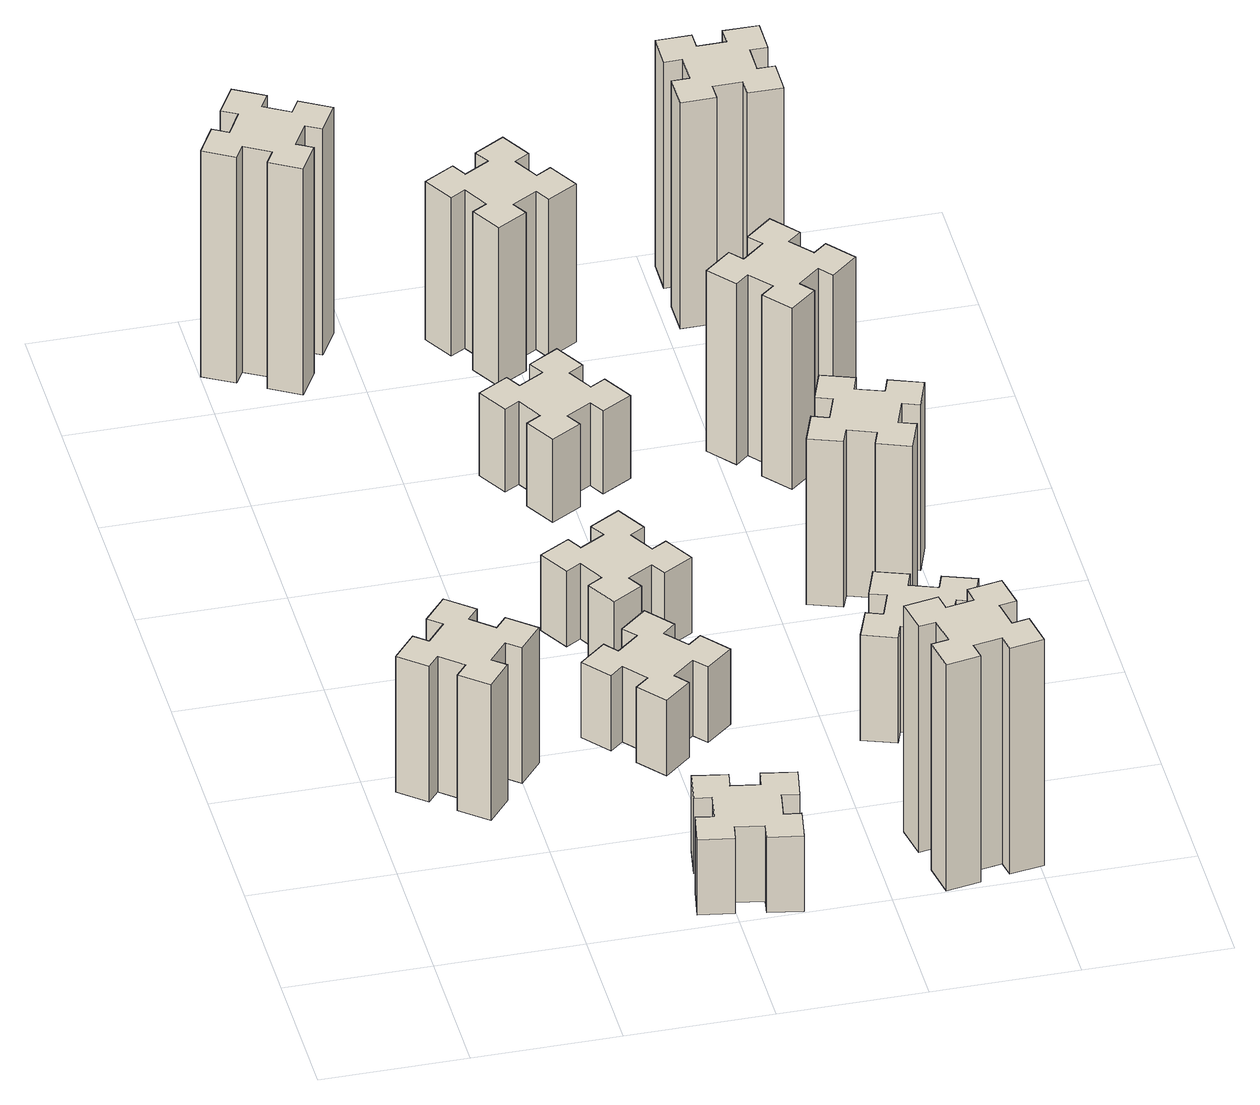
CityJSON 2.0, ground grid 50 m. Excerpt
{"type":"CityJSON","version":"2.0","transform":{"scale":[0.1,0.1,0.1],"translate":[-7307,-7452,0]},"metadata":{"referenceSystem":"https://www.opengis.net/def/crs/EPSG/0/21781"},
"CityObjects":{
"building1":{"type":"Building","attributes":{"class":"1000","function":"1000","usage":"1000","yearOfConstruction":2016,"roofType":"1000","measuredHeight":54,"storeysAboveGround":30,"storeysBelowGround":0},"geometry":[{"type":"Solid","lod":"1","boundaries":[[[[0,1,2,3,4,5,6,7,8,9,10,11,12,13,14,15,16,17,18,19]],[[17,16,20,21]],[[16,15,22,20]],[[15,14,23,22]],[[14,13,24,23]],[[13,12,25,24]],[[12,11,26,25]],[[11,10,27,26]],[[10,9,28,27]],[[9,8,29,28]],[[8,7,30,29]],[[7,6,31,30]],[[6,5,32,31]],[[5,4,33,32]],[[4,3,34,33]],[[3,2,35,34]],[[2,1,36,35]],[[1,0,37,36]],[[0,19,38,37]],[[19,18,39,38]],[[18,17,21,39]],[[24,25,26,27,28,29,30,31,32,33,34,35,36,37,38,39,21,20,22,23]]]]}]},
"building2":{"type":"Building","attributes":{"class":"1000","function":"1000","usage":"1000","yearOfConstruction":2016,"roofType":"1000","measuredHeight":30,"storeysAboveGround":30,"storeysBelowGround":0},"geometry":[{"type":"Solid","lod":"1","boundaries":[[[[40,41,42,43,44,45,46,47,48,49,50,51,52,53,54,55,56,57,58,59]],[[57,56,60,61]],[[56,55,62,60]],[[55,54,63,62]],[[54,53,64,63]],[[53,52,65,64]],[[52,51,66,65]],[[51,50,67,66]],[[50,49,68,67]],[[49,48,69,68]],[[48,47,70,69]],[[47,46,71,70]],[[46,45,72,71]],[[45,44,73,72]],[[44,43,74,73]],[[43,42,75,74]],[[42,41,76,75]],[[41,40,77,76]],[[40,59,78,77]],[[59,58,79,78]],[[58,57,61,79]],[[64,65,66,67,68,69,70,71,72,73,74,75,76,77,78,79,61,60,62,63]]]]}]},
"building3":{"type":"Building","attributes":{"class":"1000","function":"1000","usage":"1000","yearOfConstruction":2016,"roofType":"1000","measuredHeight":90,"storeysAboveGround":30,"storeysBelowGround":0},"geometry":[{"type":"Solid","lod":"1","boundaries":[[[[80,81,82,83,84,85,86,87,88,89,90,91,92,93,94,95,96,97,98,99]],[[97,96,100,101]],[[96,95,102,100]],[[95,94,103,102]],[[94,93,104,103]],[[93,92,105,104]],[[92,91,106,105]],[[91,90,107,106]],[[90,89,108,107]],[[89,88,109,108]],[[88,87,110,109]],[[87,86,111,110]],[[86,85,112,111]],[[85,84,113,112]],[[84,83,114,113]],[[83,82,115,114]],[[82,81,116,115]],[[81,80,117,116]],[[80,99,118,117]],[[99,98,119,118]],[[98,97,101,119]],[[104,105,106,107,108,109,110,111,112,113,114,115,116,117,118,119,101,100,102,103]]]]}]},
"building4":{"type":"Building","attributes":{"class":"1000","function":"1000","usage":"1000","yearOfConstruction":2016,"roofType":"1000","measuredHeight":30,"storeysAboveGround":30,"storeysBelowGround":0},"geometry":[{"type":"Solid","lod":"1","boundaries":[[[[120,121,122,123,124,125,126,127,128,129,130,131,132,133,134,135,136,137,138,139]],[[137,136,140,141]],[[136,135,142,140]],[[135,134,143,142]],[[134,133,144,143]],[[133,132,145,144]],[[132,131,146,145]],[[131,130,147,146]],[[130,129,148,147]],[[129,128,149,148]],[[128,127,150,149]],[[127,126,151,150]],[[126,125,152,151]],[[125,124,153,152]],[[124,123,154,153]],[[123,122,155,154]],[[122,121,156,155]],[[121,120,157,156]],[[120,139,158,157]],[[139,138,159,158]],[[138,137,141,159]],[[144,145,146,147,148,149,150,151,152,153,154,155,156,157,158,159,141,140,142,143]]]]}]},
"building5":{"type":"Building","attributes":{"class":"1000","function":"1000","usage":"1000","yearOfConstruction":2016,"roofType":"1000","measuredHeight":30,"storeysAboveGround":30,"storeysBelowGround":0},"geometry":[{"type":"Solid","lod":"1","boundaries":[[[[160,161,162,163,164,165,166,167,168,169,170,171,172,173,174,175,176,177,178,179]],[[177,176,180,181]],[[176,175,182,180]],[[175,174,183,182]],[[174,173,184,183]],[[173,172,185,184]],[[172,171,186,185]],[[171,170,187,186]],[[170,169,188,187]],[[169,168,189,188]],[[168,167,190,189]],[[167,166,191,190]],[[166,165,192,191]],[[165,164,193,192]],[[164,163,194,193]],[[163,162,195,194]],[[162,161,196,195]],[[161,160,197,196]],[[160,179,198,197]],[[179,178,199,198]],[[178,177,181,199]],[[184,185,186,187,188,189,190,191,192,193,194,195,196,197,198,199,181,180,182,183]]]]}]},
"building6":{"type":"Building","attributes":{"class":"1000","function":"1000","usage":"1000","yearOfConstruction":2016,"roofType":"1000","measuredHeight":33,"storeysAboveGround":30,"storeysBelowGround":0},"geometry":[{"type":"Solid","lod":"1","boundaries":[[[[200,201,202,203,204,205,206,207,208,209,210,211,212,213,214,215,216,217,218,219]],[[217,216,220,221]],[[216,215,222,220]],[[215,214,223,222]],[[214,213,224,223]],[[213,212,225,224]],[[212,211,226,225]],[[211,210,227,226]],[[210,209,228,227]],[[209,208,229,228]],[[208,207,230,229]],[[207,206,231,230]],[[206,205,232,231]],[[205,204,233,232]],[[204,203,234,233]],[[203,202,235,234]],[[202,201,236,235]],[[201,200,237,236]],[[200,219,238,237]],[[219,218,239,238]],[[218,217,221,239]],[[224,225,226,227,228,229,230,231,232,233,234,235,236,237,238,239,221,220,222,223]]]]}]},
"building7":{"type":"Building","attributes":{"class":"1000","function":"1000","usage":"1000","yearOfConstruction":2016,"roofType":"1000","measuredHeight":90,"storeysAboveGround":30,"storeysBelowGround":0},"geometry":[{"type":"Solid","lod":"1","boundaries":[[[[240,241,242,243,244,245,246,247,248,249,250,251,252,253,254,255,256,257,258,259]],[[257,256,260,261]],[[256,255,262,260]],[[255,254,263,262]],[[254,253,264,263]],[[253,252,265,264]],[[252,251,266,265]],[[251,250,267,266]],[[250,249,268,267]],[[249,248,269,268]],[[248,247,270,269]],[[247,246,271,270]],[[246,245,272,271]],[[245,244,273,272]],[[244,243,274,273]],[[243,242,275,274]],[[242,241,276,275]],[[241,240,277,276]],[[240,259,278,277]],[[259,258,279,278]],[[258,257,261,279]],[[264,265,266,267,268,269,270,271,272,273,274,275,276,277,278,279,261,260,262,263]]]]}]},
"building8":{"type":"Building","attributes":{"class":"1000","function":"1000","usage":"1000","yearOfConstruction":2016,"roofType":"1000","measuredHeight":63,"storeysAboveGround":30,"storeysBelowGround":0},"geometry":[{"type":"Solid","lod":"1","boundaries":[[[[280,281,282,283,284,285,286,287,288,289,290,291,292,293,294,295,296,297,298,299]],[[297,296,300,301]],[[296,295,302,300]],[[295,294,303,302]],[[294,293,304,303]],[[293,292,305,304]],[[292,291,306,305]],[[291,290,307,306]],[[290,289,308,307]],[[289,288,309,308]],[[288,287,310,309]],[[287,286,311,310]],[[286,285,312,311]],[[285,284,313,312]],[[284,283,314,313]],[[283,282,315,314]],[[282,281,316,315]],[[281,280,317,316]],[[280,299,318,317]],[[299,298,319,318]],[[298,297,301,319]],[[304,305,306,307,308,309,310,311,312,313,314,315,316,317,318,319,301,300,302,303]]]]}]},
"building9":{"type":"Building","attributes":{"class":"1000","function":"1000","usage":"1000","yearOfConstruction":2016,"roofType":"1000","measuredHeight":42,"storeysAboveGround":30,"storeysBelowGround":0},"geometry":[{"type":"Solid","lod":"1","boundaries":[[[[320,321,322,323,324,325,326,327,328,329,330,331,332,333,334,335,336,337,338,339]],[[337,336,340,341]],[[336,335,342,340]],[[335,334,343,342]],[[334,333,344,343]],[[333,332,345,344]],[[332,331,346,345]],[[331,330,347,346]],[[330,329,348,347]],[[329,328,349,348]],[[328,327,350,349]],[[327,326,351,350]],[[326,325,352,351]],[[325,324,353,352]],[[324,323,354,353]],[[323,322,355,354]],[[322,321,356,355]],[[321,320,357,356]],[[320,339,358,357]],[[339,338,359,358]],[[338,337,341,359]],[[344,345,346,347,348,349,350,351,352,353,354,355,356,357,358,359,341,340,342,343]]]]}]},
"building10":{"type":"Building","attributes":{"class":"1000","function":"1000","usage":"1000","yearOfConstruction":2016,"roofType":"1000","measuredHeight":66,"storeysAboveGround":30,"storeysBelowGround":0},"geometry":[{"type":"Solid","lod":"1","boundaries":[[[[360,361,362,363,364,365,366,367,368,369,370,371,372,373,374,375,376,377,378,379]],[[377,376,380,381]],[[376,375,382,380]],[[375,374,383,382]],[[374,373,384,383]],[[373,372,385,384]],[[372,371,386,385]],[[371,370,387,386]],[[370,369,388,387]],[[369,368,389,388]],[[368,367,390,389]],[[367,366,391,390]],[[366,365,392,391]],[[365,364,393,392]],[[364,363,394,393]],[[363,362,395,394]],[[362,361,396,395]],[[361,360,397,396]],[[360,379,398,397]],[[379,378,399,398]],[[378,377,381,399]],[[384,385,386,387,388,389,390,391,392,393,394,395,396,397,398,399,381,380,382,383]]]]}]},
"building11":{"type":"Building","attributes":{"class":"1000","function":"1000","usage":"1000","yearOfConstruction":2016,"roofType":"1000","measuredHeight":72,"storeysAboveGround":30,"storeysBelowGround":0},"geometry":[{"type":"Solid","lod":"1","boundaries":[[[[400,401,402,403,404,405,406,407,408,409,410,411,412,413,414,415,416,417,418,419]],[[417,416,420,421]],[[416,415,422,420]],[[415,414,423,422]],[[414,413,424,423]],[[413,412,425,424]],[[412,411,426,425]],[[411,410,427,426]],[[410,409,428,427]],[[409,408,429,428]],[[408,407,430,429]],[[407,406,431,430]],[[406,405,432,431]],[[405,404,433,432]],[[404,403,434,433]],[[403,402,435,434]],[[402,401,436,435]],[[401,400,437,436]],[[400,419,438,437]],[[419,418,439,438]],[[418,417,421,439]],[[424,425,426,427,428,429,430,431,432,433,434,435,436,437,438,439,421,420,422,423]]]]}]},
"building12":{"type":"Building","attributes":{"class":"1000","function":"1000","usage":"1000","yearOfConstruction":2016,"roofType":"1000","measuredHeight":90,"storeysAboveGround":30,"storeysBelowGround":0},"geometry":[{"type":"Solid","lod":"1","boundaries":[[[[440,441,442,443,444,445,446,447,448,449,450,451,452,453,454,455,456,457,458,459]],[[457,456,460,461]],[[456,455,462,460]],[[455,454,463,462]],[[454,453,464,463]],[[453,452,465,464]],[[452,451,466,465]],[[451,450,467,466]],[[450,449,468,467]],[[449,448,469,468]],[[448,447,470,469]],[[447,446,471,470]],[[446,445,472,471]],[[445,444,473,472]],[[444,443,474,473]],[[443,442,475,474]],[[442,441,476,475]],[[441,440,477,476]],[[440,459,478,477]],[[459,458,479,478]],[[458,457,461,479]],[[464,465,466,467,468,469,470,471,472,473,474,475,476,477,478,479,461,460,462,463]]]]}]}
},
"vertices":[
[226,893,0],[303,829,0],[264,783,0],[356,706,0],[433,798,0],[387,836,0],[452,913,0],[498,874,0],[575,966,0],[483,1043,0],[444,997,0],[368,1062,0],[406,1108,0],[314,1185,0],[237,1093,0],[283,1054,0],[219,978,0],[173,1016,0],[96,924,0],[188,847,0],[219,978,540],[173,1016,540],[283,1054,540],[237,1093,540],[314,1185,540],[406,1108,540],[368,1062,540],[444,997,540],[483,1043,540],[575,966,540],[498,874,540],[452,913,540],[387,836,540],[433,798,540],[356,706,540],[264,783,540],[303,829,540],[226,893,540],[188,847,540],[96,924,540],
[976,274,0],[958,175,0],[899,186,0],[878,67,0],[997,47,0],[1007,106,0],[1105,88,0],[1095,29,0],[1213,8,0],[1234,127,0],[1175,137,0],[1192,235,0],[1251,225,0],[1272,343,0],[1154,364,0],[1144,305,0],[1045,322,0],[1056,381,0],[937,402,0],[917,284,0],[1045,322,300],[1056,381,300],[1144,305,300],[1154,364,300],[1272,343,300],[1251,225,300],[1192,235,300],[1175,137,300],[1234,127,300],[1213,8,300],[1095,29,300],[1105,88,300],[1007,106,300],[997,47,300],[878,67,300],[899,186,300],[958,175,300],[976,274,300],[917,284,300],[937,402,300],
[137,3195,0],[224,3145,0],[194,3093,0],[298,3033,0],[358,3137,0],[306,3167,0],[356,3254,0],[408,3224,0],[468,3328,0],[364,3388,0],[334,3336,0],[247,3386,0],[277,3438,0],[173,3498,0],[113,3394,0],[165,3364,0],[115,3277,0],[63,3307,0],[3,3203,0],[107,3143,0],[115,3277,900],[63,3307,900],[165,3364,900],[113,3394,900],[173,3498,900],[277,3438,900],[247,3386,900],[334,3336,900],[364,3388,900],[468,3328,900],[408,3224,900],[356,3254,900],[306,3167,900],[358,3137,900],[298,3033,900],[194,3093,900],[224,3145,900],[137,3195,900],[107,3143,900],[3,3203,900],
[1008,929,0],[1084,993,0],[1123,947,0],[1215,1024,0],[1138,1116,0],[1092,1078,0],[1027,1154,0],[1073,1193,0],[996,1285,0],[904,1208,0],[943,1162,0],[866,1097,0],[828,1143,0],[736,1066,0],[813,974,0],[859,1013,0],[923,936,0],[877,898,0],[954,806,0],[1046,883,0],[923,936,300],[877,898,300],[859,1013,300],[813,974,300],[736,1066,300],[828,1143,300],[866,1097,300],[943,1162,300],[904,1208,300],[996,1285,300],[1073,1193,300],[1027,1154,300],[1092,1078,300],[1138,1116,300],[1215,1024,300],[1123,947,300],[1084,993,300],[1008,929,300],[1046,883,300],[954,806,300],
[855,1574,0],[905,1487,0],[853,1457,0],[913,1353,0],[1017,1413,0],[987,1465,0],[1074,1515,0],[1104,1463,0],[1208,1523,0],[1148,1627,0],[1096,1597,0],[1046,1684,0],[1098,1714,0],[1038,1818,0],[934,1758,0],[964,1706,0],[877,1656,0],[847,1708,0],[743,1648,0],[803,1544,0],[877,1656,300],[847,1708,300],[964,1706,300],[934,1758,300],[1038,1818,300],[1098,1714,300],[1046,1684,300],[1096,1597,300],[1148,1627,300],[1208,1523,300],[1104,1463,300],[1074,1515,300],[987,1465,300],[1017,1413,300],[913,1353,300],[853,1457,300],[905,1487,300],[855,1574,300],[803,1544,300],[743,1648,300],
[855,2414,0],[905,2327,0],[853,2297,0],[913,2193,0],[1017,2253,0],[987,2305,0],[1074,2355,0],[1104,2303,0],[1208,2363,0],[1148,2467,0],[1096,2437,0],[1046,2524,0],[1098,2554,0],[1038,2658,0],[934,2598,0],[964,2546,0],[877,2496,0],[847,2548,0],[743,2488,0],[803,2384,0],[877,2496,330],[847,2548,330],[964,2546,330],[934,2598,330],[1038,2658,330],[1098,2554,330],[1046,2524,330],[1096,2437,330],[1148,2467,330],[1208,2363,330],[1104,2303,330],[1074,2355,330],[987,2305,330],[1017,2253,330],[913,2193,330],[853,2297,330],[905,2327,330],[855,2414,330],[803,2384,330],[743,2488,330],
[1845,322,0],[1747,305,0],[1737,364,0],[1618,343,0],[1639,225,0],[1698,235,0],[1716,137,0],[1657,127,0],[1677,8,0],[1796,29,0],[1785,88,0],[1884,106,0],[1894,47,0],[2012,67,0],[1991,186,0],[1932,175,0],[1915,274,0],[1974,284,0],[1953,402,0],[1835,381,0],[1915,274,900],[1974,284,900],[1932,175,900],[1991,186,900],[2012,67,900],[1894,47,900],[1884,106,900],[1785,88,900],[1796,29,900],[1677,8,900],[1657,127,900],[1716,137,900],[1698,235,900],[1639,225,900],[1618,343,900],[1737,364,900],[1747,305,900],[1845,322,900],[1835,381,900],[1953,402,900],
[1096,3177,0],[1046,3264,0],[1098,3294,0],[1038,3398,0],[934,3338,0],[964,3286,0],[877,3236,0],[847,3288,0],[743,3228,0],[803,3124,0],[855,3154,0],[905,3067,0],[853,3037,0],[913,2933,0],[1017,2993,0],[987,3045,0],[1074,3095,0],[1104,3043,0],[1208,3103,0],[1148,3207,0],[1074,3095,630],[1104,3043,630],[987,3045,630],[1017,2993,630],[913,2933,630],[853,3037,630],[905,3067,630],[855,3154,630],[803,3124,630],[743,3228,630],[847,3288,630],[877,3236,630],[964,3286,630],[934,3338,630],[1038,3398,630],[1098,3294,630],[1046,3264,630],[1096,3177,630],[1148,3207,630],[1208,3103,630],
[1731,859,0],[1825,825,0],[1804,769,0],[1917,727,0],[1958,840,0],[1902,861,0],[1936,955,0],[1992,934,0],[2033,1047,0],[1920,1088,0],[1900,1032,0],[1806,1066,0],[1827,1122,0],[1714,1163,0],[1673,1050,0],[1729,1030,0],[1695,936,0],[1639,957,0],[1597,844,0],[1710,803,0],[1695,936,420],[1639,957,420],[1729,1030,420],[1673,1050,420],[1714,1163,420],[1827,1122,420],[1806,1066,420],[1900,1032,420],[1920,1088,420],[2033,1047,420],[1992,934,420],[1936,955,420],[1902,861,420],[1958,840,420],[1917,727,420],[1804,769,420],[1825,825,420],[1731,859,420],[1710,803,420],[1597,844,420],
[1900,1772,0],[1806,1806,0],[1827,1862,0],[1714,1903,0],[1673,1790,0],[1729,1770,0],[1695,1676,0],[1639,1697,0],[1597,1584,0],[1710,1543,0],[1731,1599,0],[1825,1565,0],[1804,1509,0],[1917,1467,0],[1958,1580,0],[1902,1601,0],[1936,1695,0],[1992,1674,0],[2033,1787,0],[1920,1828,0],[1936,1695,660],[1992,1674,660],[1902,1601,660],[1958,1580,660],[1917,1467,660],[1804,1509,660],[1825,1565,660],[1731,1599,660],[1710,1543,660],[1597,1584,660],[1639,1697,660],[1695,1676,660],[1729,1770,660],[1673,1790,660],[1714,1903,660],[1827,1862,660],[1806,1806,660],[1900,1772,660],[1920,1828,660],[2033,1787,660],
[1599,2393,0],[1663,2316,0],[1617,2278,0],[1694,2186,0],[1786,2263,0],[1748,2309,0],[1824,2373,0],[1863,2327,0],[1955,2404,0],[1878,2496,0],[1832,2458,0],[1767,2534,0],[1813,2573,0],[1736,2665,0],[1644,2588,0],[1683,2542,0],[1606,2477,0],[1568,2523,0],[1476,2446,0],[1553,2354,0],[1606,2477,720],[1568,2523,720],[1683,2542,720],[1644,2588,720],[1736,2665,720],[1813,2573,720],[1767,2534,720],[1832,2458,720],[1878,2496,720],[1955,2404,720],[1863,2327,720],[1824,2373,720],[1748,2309,720],[1786,2263,720],[1694,2186,720],[1617,2278,720],[1663,2316,720],[1599,2393,720],[1553,2354,720],[1476,2446,720],
[1665,3155,0],[1765,3155,0],[1765,3095,0],[1885,3095,0],[1885,3215,0],[1825,3215,0],[1825,3315,0],[1885,3315,0],[1885,3435,0],[1765,3435,0],[1765,3375,0],[1665,3375,0],[1665,3435,0],[1545,3435,0],[1545,3315,0],[1605,3315,0],[1605,3215,0],[1545,3215,0],[1545,3095,0],[1665,3095,0],[1605,3215,900],[1545,3215,900],[1605,3315,900],[1545,3315,900],[1545,3435,900],[1665,3435,900],[1665,3375,900],[1765,3375,900],[1765,3435,900],[1885,3435,900],[1885,3315,900],[1825,3315,900],[1825,3215,900],[1885,3215,900],[1885,3095,900],[1765,3095,900],[1765,3155,900],[1665,3155,900],[1665,3095,900],[1545,3095,900]
]}
